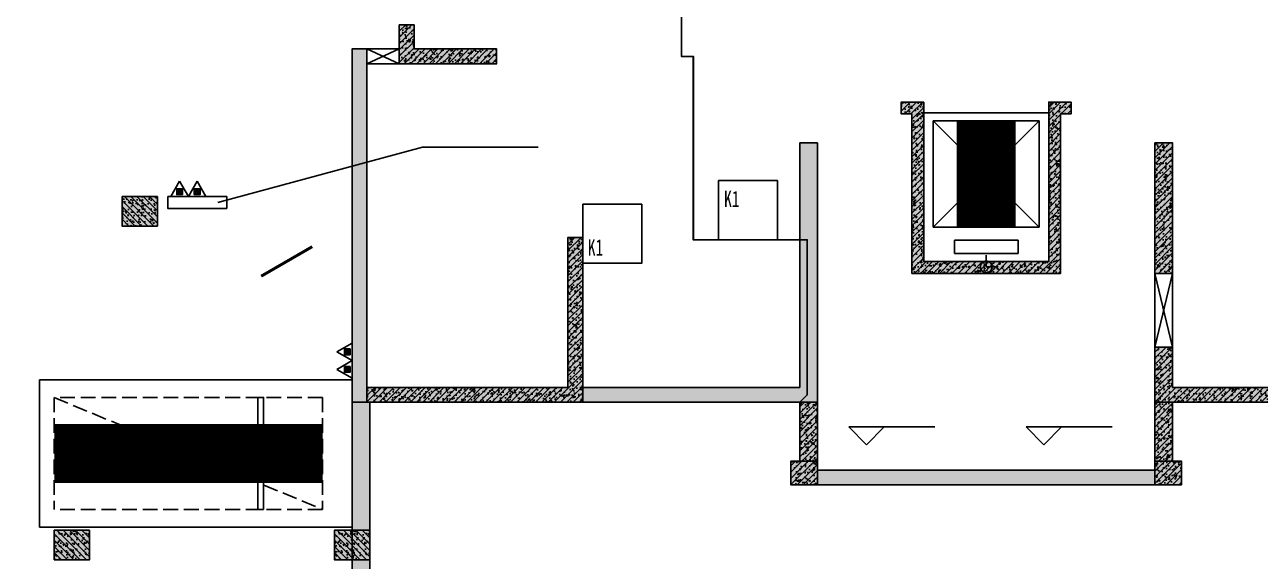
# Model space of a CAD drawing. Extents: x -1338203 to 1886333, y -783476 to 1038610.
# Drawn here: x 743207 to 764153, y 229554 to 238639 of the extents above; entities that cross this region are included whole.
import ezdxf

# ---------------------------------------------------------------- set-up
doc = ezdxf.new("R2010")
doc.units = 0
doc.header["$LTSCALE"] = 1000
doc.header["$MEASUREMENT"] = 0
doc.linetypes.add('A-001-平面B2$0$__DASH', pattern=[0.35, 0.25, -0.1])
for name, color, linetype in [('0A-P-PKNG-LINE', 9, 'Continuous'), ('A-001-人防参照B1$0$WINDOW', 4, 'Continuous'), ('A-001-车位参照B1$0$A-001-车位参照B1$0$0A-P-PKNG-CAR(A)', 43, 'Continuous'), ('A-05-平面B1$0$0A-A-SYMB-ELEV', 150, 'Continuous'), ('A-05-平面B1$0$0A-O-HOLE', 52, 'Continuous'), ('A-125-交通核B1(5#6#)$0$0A-E-EVTR', 2, 'Continuous'), ('A-125-交通核B1(5#6#)$0$0A-O-HOLE', 52, 'Continuous'), ('p-a-core', 1, 'Continuous'), ('p-a-regular', 5, 'Continuous'), ('S-05-墙柱B1_1$0$0S-CC-LINE', 52, 'Continuous'), ('S-05-墙柱B1_1$0$0S-CW-HATCH', 251, 'Continuous'), ('S-05-墙柱B1_1$0$0S-CW-HATCH-UP', 251, 'Continuous'), ('S-05-墙柱B1_1$0$0S-CW-LINE', 72, 'Continuous'), ('S-05-墙柱B1_1$0$0S-S-HOLE', 55, 'Continuous'), ('S001地下一墙柱$0$0S-CW-HATCH', 251, 'Continuous'), ('S001地下一墙柱$0$0S-CW-HATCH-UP', 251, 'Continuous'), ('S001地下一墙柱$0$0S-CW-LINE', 72, 'Continuous'), ('S001地下一墙柱$0$S001地下一墙柱$0$0S-CC-LINE', 52, 'Continuous'), ('S001地下一墙柱$0$S001地下一墙柱$0$0S-CW-HATCH', 251, 'Continuous'), ('S001地下一墙柱$0$S001地下一墙柱$0$0S-CW-HATCH-UP', 251, 'Continuous'), ('可见线', 7, 'Continuous'), ('负一层消火栓$0$0P-ACC-FH', 7, 'Continuous'), ('负一层消火栓$0$0P-DIM-FH', 3, 'Continuous'), ('负一层消火栓$0$0P-EQUIP-FH', 7, 'Continuous')]:
    doc.layers.add(name, color=color, linetype=linetype)
for name, color, linetype, plot in [('A-001-主楼相对位置参照$0$AAD-A-MARK', 6, 'Continuous', False), ('A-05-平面B1$0$AAD-A-MARK', 6, 'Continuous', False), ('A-125-交通核B1(5#6#)$0$AAD-A-MARK', 6, 'Continuous', False), ('A05-125-交通核文字编号B1$0$AAD-A-MARK', 6, 'Continuous', False), ('A05-125-交通核文字编号B1$0$AAD-A-XM', 6, 'Continuous', False), ('S-05-墙柱B1_1$0$AAD-A-MARK', 6, 'Continuous', False)]:
    doc.layers.add(name, color=color, linetype=linetype, plot=plot)
doc.styles.add('A05-125-交通核文字编号B1$0$AAD-TXT', font='aad-txt.shx', dxfattribs={"width": 0.7, "bigfont": 'aad-hztxt.shx'})
doc.styles.add('仿宋_GB2312', font='simfang.ttf', dxfattribs={"width": 0.7, "height": 4})
pattern_1 = [(45, (0, 0), (-53.033, 53.033), []), (50, (0, 0), (215.178, -18.8256), [22.5, -247.5]), (355, (0, 0), (-41.6254, 225.6576), [18, -198]), (100.4514, (17.93, -1.57), (173.553, 206.832), [19.122, -210.3426]), (46.1842, (0, 60), (320.1723, -49.656), [33.75, -371.25]), (96.6356, (26.68, 55.86), (280.399, 292.235), [28.683, -315.514]), (351.1842, (0, 60), (280.399, 292.236), [27, -297]), (21, (30, 45), (179.072, -120.7857), [22.5, -247.5]), (326, (30, 45), (72.9946, 217.545), [18, -198]), (71.4514, (44.92, 34.93), (252.0668, 96.759), [19.122, -210.3426]), (37.5, (0, 0), (3.64796, 99.86816), [0, -195.6, 0, -201, 0, -198.75]), (7.5, (0, 0), (78.9209, 118.3235), [0, -114.6, 0, -191.1, 0, -75.75]), (327.5, (-66.9, 0), (160.14673, -6.76646), [0, -75, 0, -234, 0, -310.5]), (317.5, (-96.9, 0), (174.9559, 30.0315), [0, -97.5, 0, -155.4, 0, -220.5])]
pattern_2 = [(315, (-15168.68, -101570.78), (53.033, 53.033), []), (320, (-15168.68, -101570.78), (-18.8256, -215.178), [22.5, -247.5]), (265, (-15168.68, -101570.78), (225.6576, 41.6254), [18, -198]), (10.4514, (-15170.25, -101588.7), (206.8319, -173.5528), [19.122, -210.3426]), (316.1842, (-15108.68, -101570.78), (-49.6557, -320.1723), [33.75, -371.25]), (6.6356, (-15112.8, -101597.46), (292.2354, -280.3988), [28.683, -315.514]), (261.1842, (-15108.68, -101570.78), (292.2356, -280.3986), [27, -297]), (291, (-15123.68, -101600.78), (-120.7857, -179.0721), [22.5, -247.5]), (236, (-15123.68, -101600.78), (217.545, -72.9946), [18, -198]), (341.4514, (-15133.74, -101615.7), (96.7591, -252.0668), [19.122, -210.3426]), (307.5, (-15168.68, -101570.78), (99.86816, -3.64796), [0, -195.6, 0, -201, 0, -198.75]), (277.5, (-15168.68, -101570.78), (118.3235, -78.92086), [0, -114.6, 0, -191.1, 0, -75.75]), (237.5, (-15168.68, -101503.88), (-6.76646, -160.14673), [0, -75, 0, -234, 0, -310.5]), (227.5, (-15168.68, -101473.88), (30.0315, -174.95585), [0, -97.5, 0, -155.4, 0, -220.5])]
pattern_3 = [(315, (-10418.69, -101570.78), (53.033, 53.033), []), (320, (-10418.69, -101570.78), (-18.8256, -215.178), [22.5, -247.5]), (265, (-10418.7, -101570.78), (225.6576, 41.6254), [18, -198]), (10.4514, (-10420.26, -101588.7), (206.8319, -173.5528), [19.122, -210.3426]), (316.1842, (-10358.7, -101570.78), (-49.6557, -320.1723), [33.75, -371.25]), (6.6356, (-10362.83, -101597.46), (292.2354, -280.3988), [28.683, -315.514]), (261.1842, (-10358.7, -101570.78), (292.2356, -280.3986), [27, -297]), (291, (-10373.69, -101600.78), (-120.7857, -179.0721), [22.5, -247.5]), (236, (-10373.7, -101600.78), (217.545, -72.9946), [18, -198]), (341.4514, (-10383.76, -101615.7), (96.7591, -252.0668), [19.122, -210.3426]), (307.5, (-10418.69, -101570.78), (99.86816, -3.64796), [0, -195.6, 0, -201, 0, -198.75]), (277.5, (-10418.69, -101570.78), (118.3235, -78.92086), [0, -114.6, 0, -191.1, 0, -75.75]), (237.5, (-10418.69, -101503.88), (-6.76646, -160.14673), [0, -75, 0, -234, 0, -310.5]), (227.5, (-10418.69, -101473.88), (30.0315, -174.95585), [0, -97.5, 0, -155.4, 0, -220.5])]
pattern_4 = [(315, (-6916.95, -95919.664), (53.033, 53.033), []), (320, (-6916.95, -95919.66), (-18.8256, -215.1781), [22.5, -247.5]), (265, (-6916.95, -95919.66), (225.6576, 41.6254), [18, -198]), (10.4514, (-6918.52, -95937.6), (206.8319, -173.5528), [19.122, -210.3426]), (316.1842, (-6856.95, -95919.66), (-49.6557, -320.1723), [33.75, -371.25]), (6.6356, (-6861.1, -95946.35), (292.2354, -280.3988), [28.683, -315.514]), (261.1842, (-6856.95, -95919.66), (292.2356, -280.3986), [27, -297]), (291, (-6871.95, -95949.66), (-120.7857, -179.0721), [22.5, -247.5]), (236, (-6871.95, -95949.66), (217.545, -72.9946), [18, -198]), (341.4514, (-6882.02, -95964.59), (96.7591, -252.0668), [19.122, -210.3426]), (307.5, (-6916.95, -95919.664), (99.86816, -3.64796), [0, -195.6, 0, -201, 0, -198.75]), (277.5, (-6916.95, -95919.66), (118.3235, -78.92086), [0, -114.6, 0, -191.1, 0, -75.75]), (237.5, (-6916.95, -95852.764), (-6.76646, -160.14673), [0, -75, 0, -234, 0, -310.5]), (227.5, (-6916.95, -95822.76), (30.0315, -174.95585), [0, -97.5, 0, -155.4, 0, -220.5])]
pattern_5 = [(45, (0, 0), (-168.38, 168.38), []), (45, (112.25, 0), (-168.38, 168.38), [])]

# ---------------------------------------------------------------- blocks, each defined once
blk = doc.blocks.new('A-001-人防参照B1')
at = {"layer": 'A-001-人防参照B1$0$WINDOW', "const_width": 50}
blk.add_lwpolyline([(-19150, -72508), (-18284, -72008)], dxfattribs=at)
blk = doc.blocks.new('S-05-墙柱B1_1')
at = {"layer": 'S-05-墙柱B1_1$0$0S-CW-HATCH'}
h = blk.add_hatch(color=256, dxfattribs=at)
h.dxf.hatch_style = 1
h.paths.add_polyline_path([(-9950, 4100), (-9700, 4100), (-9700, 3690), (-8300, 3690), (-8300, 3440), (-9950, 3440)])
h = blk.add_hatch(color=256, dxfattribs=at)
h.dxf.hatch_style = 1
h.paths.add_polyline_path([(-10750, -2290), (-10750, 3690), (-10500, 3690), (-10500, 3690), (-10500, 3440), (-10500, 3440), (-10500, -2290)])
h = blk.add_hatch(color=256, dxfattribs=at)
h.dxf.hatch_style = 1
h.paths.add_polyline_path([(-1060, 2790), (-1440, 2790), (-1440, 2590), (-1260, 2590), (-1260, -110), (1260, -110), (1260, 2590), (1440, 2590), (1440, 2790), (1060, 2790), (1060, 90), (-1060, 90)])
h = blk.add_hatch(color=256, dxfattribs=at)
h.dxf.hatch_style = 1
h.paths.add_polyline_path([(-3160, -2040), (-6840, -2040), (-6840, -2290), (-2860, -2290), (-2860, 2100), (-3160, 2100)])
h = blk.add_hatch(color=256, dxfattribs=at)
h.dxf.hatch_style = 1
h.paths.add_polyline_path([(2860, 2100), (3160, 2100), (3160, -110), (2860, -110)])
h = blk.add_hatch(color=256, dxfattribs=at)
h.dxf.hatch_style = 1
h.paths.add_polyline_path([(-7090, -2040), (-10500, -2040), (-10500, -2290), (-6840, -2290), (-6840, 500), (-7090, 500)])
h = blk.add_hatch(color=256, dxfattribs=at)
h.dxf.hatch_style = 1
h.paths.add_polyline_path([(2860, -2290), (6890, -2290), (6890, -2040), (3160, -2040), (3160, -1360), (2860, -1360)])
h = blk.add_hatch(color=256, dxfattribs=at)
h.dxf.hatch_style = 1
h.paths.add_polyline_path([(-2860, -2290), (-3160, -2290), (-3160, -3290), (-2860, -3290)])
h = blk.add_hatch(color=256, dxfattribs=at)
h.dxf.hatch_style = 1
h.paths.add_polyline_path([(2860, -2290), (3160, -2290), (3160, -3290), (2860, -3290)])
h = blk.add_hatch(color=256, dxfattribs=at)
h.dxf.hatch_style = 1
h.paths.add_polyline_path([(-2860, -3290), (-3310, -3290), (-3310, -3690), (-2860, -3690)])
h = blk.add_hatch(color=256, dxfattribs=at)
h.dxf.hatch_style = 1
h.paths.add_polyline_path([(3310, -3290), (2860, -3290), (2860, -3690), (3310, -3690)])
h = blk.add_hatch(color=256, dxfattribs=at)
h.dxf.hatch_style = 1
h.paths.add_polyline_path([(-2860, -3690), (2860, -3690), (2860, -3440), (-2860, -3440)])
at = {"layer": 'S-05-墙柱B1_1$0$0S-CW-HATCH-UP'}
h = blk.add_hatch(dxfattribs=at)
h.set_pattern_fill('钢筋混凝土', color=256, scale=30)
h.set_pattern_definition([(45, (0, 0), (-53.033, 53.033), []), (50, (0, 0), (215.178, -18.8256), [22.5, -247.5]), (355, (0, 0), (-41.6254, 225.6576), [18, -198]), (100.4514, (17.93, -1.57), (173.553, 206.832), [19.122, -210.3426]), (46.1842, (0, 60), (320.172, -49.656), [33.75, -371.25]), (96.6356, (26.68, 55.86), (280.399, 292.235), [28.683, -315.514]), (351.1842, (0, 60), (280.399, 292.236), [27, -297]), (21, (30, 45), (179.072, -120.7857), [22.5, -247.5]), (326, (30, 45), (72.9946, 217.545), [18, -198]), (71.4514, (44.92, 34.93), (252.0668, 96.759), [19.122, -210.3426]), (37.5, (0, 0), (3.64796, 99.86816), [0, -195.6, 0, -201, 0, -198.75]), (7.5, (0, 0), (78.9209, 118.3235), [0, -114.6, 0, -191.1, 0, -75.75]), (327.5, (-66.9, 0), (160.14673, -6.76646), [0, -75, 0, -234, 0, -310.5]), (317.5, (-96.9, 0), (174.9559, 30.0315), [0, -97.5, 0, -155.4, 0, -220.5])])
h.paths.add_polyline_path([(-9950, 4100), (-9700, 4100), (-9700, 3690), (-8300, 3690), (-8300, 3440), (-9950, 3440)])
h = blk.add_hatch(dxfattribs=at)
h.set_pattern_fill('钢筋混凝土', color=256, scale=30)
h.set_pattern_definition(pattern_1)
h.paths.add_polyline_path([(-10750, -2290), (-10750, 3690), (-10500, 3690), (-10500, 3690), (-10500, 3440), (-10500, 3440), (-10500, -2290)])
h = blk.add_hatch(dxfattribs=at)
h.set_pattern_fill('钢筋混凝土', color=256, scale=30)
h.set_pattern_definition(pattern_1)
h.paths.add_polyline_path([(-1060, 2790), (-1440, 2790), (-1440, 2590), (-1260, 2590), (-1260, -110), (1260, -110), (1260, 2590), (1440, 2590), (1440, 2790), (1060, 2790), (1060, 90), (-1060, 90)])
h = blk.add_hatch(dxfattribs=at)
h.set_pattern_fill('钢筋混凝土', color=256, scale=30)
h.set_pattern_definition(pattern_1)
h.paths.add_polyline_path([(-3160, -2040), (-6840, -2040), (-6840, -2290), (-2860, -2290), (-2860, 2100), (-3160, 2100)])
h = blk.add_hatch(dxfattribs=at)
h.set_pattern_fill('钢筋混凝土', color=256, scale=30)
h.set_pattern_definition([(45, (-3980472.66, 636368.834), (-53.0330086, 53.0330086), []), (50, (-3980472.66, 636368.83), (215.178055, -18.8256405), [22.5, -247.5]), (355, (-3980472.66, 636368.83), (-41.6254, 225.65764), [18, -198]), (100.4514, (-3980454.73, 636367.27), (173.552815, 206.831863), [19.122057, -210.342634]), (46.1842, (-3980472.66, 636428.83), (320.172315, -49.655704), [33.75, -371.25]), (96.6356, (-3980445.98, 636424.7), (280.398812, 292.235361), [28.683086, -315.5139]), (351.1842, (-3980472.66, 636428.83), (280.398584, 292.23558), [27, -297]), (21, (-3980442.66, 636413.83), (179.072116, -120.785667), [22.5, -247.5]), (326, (-3980442.66, 636413.83), (72.9946, 217.545014), [18, -198]), (71.4514, (-3980427.74, 636403.77), (252.066789, 96.759149), [19.122057, -210.342634]), (37.5, (-3980472.66, 636368.834), (3.6479566, 99.8681561), [0, -195.6, 0, -201, 0, -198.75]), (7.5, (-3980472.66, 636368.83), (78.9208612, 118.3235136), [0, -114.6, 0, -191.1, 0, -75.75]), (327.5, (-3980539.56, 636368.834), (160.1467309, -6.7664615), [0, -75, 0, -234, 0, -310.5]), (317.5, (-3980569.56, 636368.83), (174.955851, 30.0314947), [0, -97.5, 0, -155.4, 0, -220.5])])
h.paths.add_polyline_path([(2860, 2100), (3160, 2100), (3160, -110), (2860, -110)])
h = blk.add_hatch(dxfattribs=at)
h.set_pattern_fill('钢筋混凝土', color=256, scale=30)
h.set_pattern_definition(pattern_1)
h.paths.add_polyline_path([(-7090, -2040), (-10500, -2040), (-10500, -2290), (-6840, -2290), (-6840, 500), (-7090, 500)])
h = blk.add_hatch(dxfattribs=at)
h.set_pattern_fill('钢筋混凝土', color=256, scale=30)
h.set_pattern_definition(pattern_1)
h.paths.add_polyline_path([(2860, -2290), (6890, -2290), (6890, -2040), (3160, -2040), (3160, -1360), (2860, -1360)])
h = blk.add_hatch(dxfattribs=at)
h.set_pattern_fill('钢筋混凝土', color=256, scale=30)
h.set_pattern_definition(pattern_1)
h.paths.add_polyline_path([(-2860, -2290), (-3160, -2290), (-3160, -3290), (-2860, -3290)])
h = blk.add_hatch(dxfattribs=at)
h.set_pattern_fill('钢筋混凝土', color=256, scale=30)
h.set_pattern_definition(pattern_1)
h.paths.add_polyline_path([(2860, -2290), (3160, -2290), (3160, -3290), (2860, -3290)])
h = blk.add_hatch(dxfattribs=at)
h.set_pattern_fill('钢筋混凝土', color=256, scale=30)
h.set_pattern_definition(pattern_1)
h.paths.add_polyline_path([(-2860, -3290), (-3310, -3290), (-3310, -3690), (-2860, -3690)])
h = blk.add_hatch(dxfattribs=at)
h.set_pattern_fill('钢筋混凝土', color=256, scale=30)
h.set_pattern_definition(pattern_1)
h.paths.add_polyline_path([(3310, -3290), (2860, -3290), (2860, -3690), (3310, -3690)])
h = blk.add_hatch(dxfattribs=at)
h.set_pattern_fill('钢筋混凝土', color=256, scale=30)
h.set_pattern_definition(pattern_1)
h.paths.add_polyline_path([(-2860, -3690), (2860, -3690), (2860, -3440), (-2860, -3440)])
at = {"layer": 'S-05-墙柱B1_1$0$0S-CC-LINE'}
for points in [[(-2860, -3290), (-3310, -3290), (-3310, -3690), (-2860, -3690)], [(3310, -3290), (2860, -3290), (2860, -3690), (3310, -3690)]]:
    blk.add_lwpolyline(points, close=True, dxfattribs=at)
at = {"layer": 'S-05-墙柱B1_1$0$0S-CW-LINE', "flags": 128}
blk.add_lwpolyline([(-9950, 4100), (-9700, 4100), (-9700, 3690), (-8300, 3690), (-8300, 3440), (-8300, 3440), (-9950, 3440)], close=True, dxfattribs=at)
at = {"layer": 'S-05-墙柱B1_1$0$0S-CW-LINE'}
for points in [[(-10750, -2290), (-10750, 3690), (-10500, 3690), (-10500, 3690), (-10500, 3440), (-10500, 3440), (-10500, -2290)], [(-1060, 2790), (-1440, 2790), (-1440, 2590), (-1260, 2590), (-1260, -110), (1260, -110), (1260, 2590), (1440, 2590), (1440, 2790), (1060, 2790), (1060, 90), (-1060, 90)], [(-3160, -2040), (-6840, -2040), (-6840, -2290), (-2860, -2290), (-2860, 2100), (-3160, 2100)], [(2860, 2100), (3160, 2100), (3160, -110), (2860, -110)], [(-7090, -2040), (-10500, -2040), (-10500, -2290), (-6840, -2290), (-6840, 500), (-7090, 500)], [(2860, -2290), (6890, -2290), (6890, -2040), (3160, -2040), (3160, -1360), (2860, -1360)], [(-2860, -2290), (-3160, -2290), (-3160, -3290), (-2860, -3290)], [(2860, -2290), (3160, -2290), (3160, -3290), (2860, -3290)], [(-2860, -3690), (2860, -3690), (2860, -3440), (-2860, -3440)]]:
    blk.add_lwpolyline(points, close=True, dxfattribs=at)
at = {"layer": 'S-05-墙柱B1_1$0$0S-S-HOLE'}
for points in [[(-9950, 3690), (-10500, 3690), (-10500, 3440), (-9950, 3440)], [(2860, -110), (3160, -110), (3160, -1360), (2860, -1360)]]:
    blk.add_lwpolyline(points, close=True, dxfattribs=at)
for points in [[(-9950, 3690), (-10500, 3440)], [(-9950, 3440), (-10500, 3690)], [(3160, -110), (2860, -1360)], [(3160, -1360), (2860, -110)]]:
    blk.add_lwpolyline(points, dxfattribs=at)
at = {"layer": 'S-05-墙柱B1_1$0$AAD-A-MARK'}
for q in [(0, 200), (200, 0)]:
    blk.add_line((0, 0), q, dxfattribs=at)
blk.add_circle((0, 0), 100, dxfattribs=at)
blk = doc.blocks.new('S001地下一墙柱')
at = {"layer": 'S001地下一墙柱$0$0S-CW-HATCH'}
h = blk.add_hatch(color=256, dxfattribs=at)
h.dxf.hatch_style = 1
h.paths.add_polyline_path([(-17309, -74640), (-17309, -99060), (34241, -99060), (34241, -105249), (33841, -105249), (33841, -99360), (-17609, -99360), (-17609, -74640)])
at = {"layer": 'S001地下一墙柱$0$0S-CW-HATCH-UP'}
h = blk.add_hatch(dxfattribs=at)
h.set_pattern_fill('钢筋混凝土', color=256, scale=30)
h.set_pattern_definition([(45, (-10063346.176, -927328.15), (-53.0330086, 53.0330086), []), (50, (-10063346.18, -927328.15), (215.1780548, -18.8256405), [22.5, -247.5]), (355, (-10063346.18, -927328.15), (-41.6254, 225.65764), [18, -198]), (100.4514, (-10063328.24, -927329.72), (173.5528145, 206.8318626), [19.122057, -210.3426336]), (46.1842, (-10063346.18, -927268.15), (320.1723146, -49.655704), [33.75, -371.25]), (96.6356, (-10063319.5, -927272.3), (280.398812, 292.235361), [28.683086, -315.5139]), (351.1842, (-10063346.18, -927268.15), (280.398584, 292.23558), [27, -297]), (21, (-10063316.18, -927283.15), (179.0721156, -120.7856672), [22.5, -247.5]), (326, (-10063316.18, -927283.15), (72.9945996, 217.5450135), [18, -198]), (71.4514, (-10063301.25, -927293.21), (252.0667886, 96.759149), [19.122057, -210.3426336]), (37.5, (-10063346.176, -927328.15), (3.6479566, 99.86815615), [0, -195.6, 0, -201, 0, -198.75]), (7.5, (-10063346.18, -927328.15), (78.9208612, 118.3235136), [0, -114.6, 0, -191.1, 0, -75.75]), (327.5, (-10063413.076, -927328.15), (160.14673085, -6.7664615), [0, -75, 0, -234, 0, -310.5]), (317.5, (-10063443.08, -927328.15), (174.9558508, 30.0314947), [0, -97.5, 0, -155.4, 0, -220.5])])
h.paths.add_polyline_path([(-17309, -74640), (-17309, -99060), (34241, -99060), (34241, -105249), (33841, -105249), (33841, -99360), (-17609, -99360), (-17609, -74640)])
at = {"layer": 'S001地下一墙柱$0$S001地下一墙柱$0$0S-CW-HATCH'}
h = blk.add_hatch(color=256, dxfattribs=at)
h.dxf.hatch_style = 1
h.paths.add_polyline_path([(-21509, -71159), (-21509, -71659), (-20909, -71659), (-20909, -71159)])
h = blk.add_hatch(color=256, dxfattribs=at)
h.dxf.hatch_style = 1
h.paths.add_polyline_path([(-21509, -71159), (-21509, -71659), (-20909, -71659), (-20909, -71159)])
h = blk.add_hatch(color=256, dxfattribs=at)
h.dxf.hatch_style = 1
h.paths.add_polyline_path([(-22059, -76810), (-22059, -77310), (-22659, -77310), (-22659, -76810)])
h = blk.add_hatch(color=256, dxfattribs=at)
h.dxf.hatch_style = 1
h.paths.add_polyline_path([(-22059, -76810), (-22059, -77310), (-22659, -77310), (-22659, -76810)])
h = blk.add_hatch(color=256, dxfattribs=at)
h.dxf.hatch_style = 1
h.paths.add_polyline_path([(-17309, -76810), (-17309, -77310), (-17909, -77310), (-17909, -76810)])
h = blk.add_hatch(color=256, dxfattribs=at)
h.dxf.hatch_style = 1
h.paths.add_polyline_path([(-17309, -76810), (-17309, -77310), (-17909, -77310), (-17909, -76810)])
at = {"layer": 'S001地下一墙柱$0$S001地下一墙柱$0$0S-CW-HATCH-UP'}
h = blk.add_hatch(dxfattribs=at)
h.set_pattern_fill('钢筋混凝土', color=256, scale=30, angle=-90)
h.set_pattern_definition(pattern_4)
h.paths.add_polyline_path([(-21509, -71159), (-21509, -71659), (-20909, -71659), (-20909, -71159)])
h = blk.add_hatch(dxfattribs=at)
h.set_pattern_fill('钢筋混凝土', color=256, scale=30, angle=-90)
h.set_pattern_definition(pattern_4)
h.paths.add_polyline_path([(-21509, -71159), (-21509, -71659), (-20909, -71659), (-20909, -71159)])
h = blk.add_hatch(dxfattribs=at)
h.set_pattern_fill('钢筋混凝土', color=256, scale=30, angle=-90)
h.set_pattern_definition(pattern_2)
h.paths.add_polyline_path([(-22059, -76810), (-22059, -77310), (-22659, -77310), (-22659, -76810)])
h = blk.add_hatch(dxfattribs=at)
h.set_pattern_fill('钢筋混凝土', color=256, scale=30, angle=-90)
h.set_pattern_definition(pattern_2)
h.paths.add_polyline_path([(-22059, -76810), (-22059, -77310), (-22659, -77310), (-22659, -76810)])
h = blk.add_hatch(dxfattribs=at)
h.set_pattern_fill('钢筋混凝土', color=256, scale=30, angle=-90)
h.set_pattern_definition(pattern_3)
h.paths.add_polyline_path([(-17309, -76810), (-17309, -77310), (-17909, -77310), (-17909, -76810)])
h = blk.add_hatch(dxfattribs=at)
h.set_pattern_fill('钢筋混凝土', color=256, scale=30, angle=-90)
h.set_pattern_definition(pattern_3)
h.paths.add_polyline_path([(-17309, -76810), (-17309, -77310), (-17909, -77310), (-17909, -76810)])
at = {"layer": 'S001地下一墙柱$0$0S-CW-LINE', "elevation": 0, "flags": 128}
blk.add_lwpolyline([(-17309, -74640), (-17309, -99060), (34241, -99060), (34241, -105249), (33841, -105249), (33841, -99360), (-17609, -99360), (-17609, -74640)], close=True, dxfattribs=at)
at = {"layer": 'S001地下一墙柱$0$S001地下一墙柱$0$0S-CC-LINE', "elevation": 0}
blk.add_lwpolyline([(-21509, -71159), (-21509, -71659), (-20909, -71659), (-20909, -71159)], close=True, dxfattribs=at)
blk.add_lwpolyline([(-21509, -71159), (-21509, -71659), (-20909, -71659), (-20909, -71159)], close=True, dxfattribs=at)
at = {"layer": 'S001地下一墙柱$0$S001地下一墙柱$0$0S-CC-LINE'}
for points in [[(-22059, -76810), (-22059, -77310), (-22659, -77310), (-22659, -76810)], [(-22059, -76810), (-22059, -77310), (-22659, -77310), (-22659, -76810)], [(-17309, -76810), (-17309, -77310), (-17909, -77310), (-17909, -76810)], [(-17309, -76810), (-17309, -77310), (-17909, -77310), (-17909, -76810)]]:
    blk.add_lwpolyline(points, close=True, dxfattribs=at)
at = {"ltscale": 0.002}
blk.add_blockref('S-05-墙柱B1_1', (-6859, -72350), dxfattribs=at)
blk = doc.blocks.new('负一层消火栓$0$$TwtSys$00000546')
h = blk.add_hatch()
h.set_pattern_fill('ANSI31', color=256, scale=200, style=0)
h.set_pattern_definition([(45, (-38543.802, -6670.83), (-17.67767, 17.67767), [])])
h.paths.add_polyline_path([(-65, 174), (65, 174), (65, 44), (-65, 44)])
for points in [[(0, 344), (-198, 0), (198, 0)], [(-65, 174), (65, 174), (65, 44), (-65, 44)]]:
    blk.add_lwpolyline(points, close=True)
blk = doc.blocks.new('负一层消火栓')
at = {"layer": '负一层消火栓$0$0P-ACC-FH'}
blk.add_lwpolyline([(-20734, -71159), (-20734, -71359), (-19734, -71359), (-19734, -71159)], close=True, dxfattribs=at)
at = {"layer": '负一层消火栓$0$0P-DIM-FH'}
for p, q in [((-19884, -71259, 800), (-16415, -70323, 800)), ((-16415, -70323, 800), (-14453, -70323, 800))]:
    blk.add_line(p, q, dxfattribs=at)
at = {"layer": '负一层消火栓$0$0P-EQUIP-FH', "xscale": -0.75, "yscale": 0.75, "zscale": 0.75}
for p in [(-20533, -71159, 800), (-20235, -71159, 800)]:
    blk.add_blockref('负一层消火栓$0$$TwtSys$00000546', p, dxfattribs=at)
at = {"layer": '负一层消火栓$0$0P-EQUIP-FH', "xscale": -0.7500000000000013, "yscale": 0.7500000000000013, "zscale": 0.75, "rotation": 90}
for p in [(-17609, -73789), (-17609, -74086)]:
    blk.add_blockref('负一层消火栓$0$$TwtSys$00000546', p, dxfattribs=at)
blk = doc.blocks.new('JSK')
at = {"layer": '可见线', "color": 1, "elevation": -83150}
for points in [[(197636, -58780), (198636, -58780), (198636, -59780), (197636, -59780)], [(195336, -59180), (196336, -59180), (196336, -60180), (195336, -60180)]]:
    blk.add_lwpolyline(points, close=True, dxfattribs=at)
at = {"layer": '可见线', "color": 1, "style": '仿宋_GB2312', "width": 0.7}
for p in [(197732, -59228, -83150), (195421, -60049, -83150)]:
    blk.add_text('K1', height=275.7, dxfattribs=at).set_placement(p)
blk = doc.blocks.new('A-001-车位参照B1$0$A-001-车位参照B1$0$A-001-车位参照B1$0$ddd')
for p, q in [((0, 2500), (5300, 2500)), ((0, 2500), (0, 0)), ((5300, 2500), (5300, 0)), ((0, 0), (5300, 0))]:
    blk.add_line(p, q)
at = {"linetype": 'A-001-平面B2$0$__DASH'}
for p, q in [((500, 2200), (500, 300)), ((500, 2200), (5050, 2200)), ((5050, 2200), (5050, 300)), ((500, 300), (5050, 300))]:
    blk.add_line(p, q, dxfattribs=at)
blk.add_lwpolyline([(5050, 2200), (500, 300)], dxfattribs=at)
blk.add_lwpolyline([(1500, 300), (1500, 2200), (1600, 2200), (1600, 300)], close=True)
at = {"layer": 'p-a-regular', "ltscale": 0.002, "const_width": 1000}
blk.add_lwpolyline([(500, 1250), (5050, 1250)], dxfattribs=at)
blk = doc.blocks.new('A-001-主楼相对位置参照')
at = {"layer": 'A-001-主楼相对位置参照$0$AAD-A-MARK'}
blk.add_lwpolyline([(-7919, -72260), (-5799, -72260), (-5799, -69740), (-7919, -69740)], close=True, dxfattribs=at)
blk = doc.blocks.new('A-125-交通核B1(5#6#)')
h = blk.add_hatch()
h.set_pattern_fill('ANSI32', color=256, scale=50)
h.set_pattern_definition(pattern_5)
h.paths.add_polyline_path([(1360, 4310), (1260, 4310), (1260, 5190), (1710, 5190), (1710, 5490), (1810, 5490), (1810, 5090), (1360, 5090)])
h = blk.add_hatch()
h.set_pattern_fill('ANSI32', color=256, scale=50)
h.set_pattern_definition(pattern_5)
h.paths.add_polyline_path([(-1713, 5250), (-1810, 5250), (-1810, 4310), (-1713, 4310)])
for points in [[(1360, 4310), (1260, 4310), (1260, 5190), (1710, 5190), (1710, 5490), (1810, 5490), (1810, 5090), (1360, 5090)], [(-1713, 5250), (-1810, 5250), (-1810, 4310), (-1713, 4310)]]:
    blk.add_lwpolyline(points, close=True)
at = {"layer": 'A-125-交通核B1(5#6#)$0$0A-E-EVTR'}
for p, q in [((900, 2475), (-900, 2475)), ((-900, 2475), (-900, 675)), ((900, 675), (-900, 2475)), ((900, 2475), (-900, 675)), ((900, 675), (900, 2475)), ((-900, 675), (900, 675)), ((540, 450), (-540, 450)), ((-540, 450), (-540, 225)), ((540, 225), (540, 450)), ((-540, 225), (540, 225))]:
    blk.add_line(p, q, dxfattribs=at)
at = {"layer": 'A-125-交通核B1(5#6#)$0$0A-O-HOLE', "flags": 128}
blk.add_lwpolyline([(-1710, 5350), (-1593, 8294), (-1090, 8490)], dxfattribs=at)
at = {"layer": 'A-125-交通核B1(5#6#)$0$AAD-A-MARK'}
for q in [(0, 200), (200, 0)]:
    blk.add_line((0, 0), q, dxfattribs=at)
blk.add_circle((0, 0), 100, dxfattribs=at)
blk = doc.blocks.new('A05-125-交通核文字编号B1')
at = {"layer": 'A05-125-交通核文字编号B1$0$AAD-A-MARK'}
for q in [(0, 200), (200, 0)]:
    blk.add_line((0, 0), q, dxfattribs=at)
blk.add_circle((0, 0), 100, dxfattribs=at)
at = {"layer": 'A05-125-交通核文字编号B1$0$AAD-A-XM', "style": 'A05-125-交通核文字编号B1$0$AAD-TXT'}
blk.add_text('A05-125-交通核文字编号B1', height=350, dxfattribs=at).set_placement((-310, 4407))

msp = doc.modelspace()

# ---------------------------------------------------------------- linework, layer by layer
at = {"color": 3, "flags": 128}
for points in [[(777646.6, 232249.1), (762666.6, 232249.1), (762666.6, 231249.1), (762816.6, 231249.1), (762816.6, 230849.1), (756196.6, 230849.1), (756196.6, 231249.1), (756346.6, 231249.1), (756346.6, 232249.4), (756471.3, 232374.2), (756471.3, 234999.1), (754541.3, 234999.1), (754541.3, 238104.1), (754341.3, 238104.1), (754341.3, 243229.1), (758346.8, 243229.1), (758346.3, 245699.1), (761466.3, 245699.1), (761466.6, 243229.1), (764341.3, 243229.1)], [(777646.9, 232245.6), (762666.9, 232245.6), (762666.9, 231245.6), (762816.9, 231245.6), (762816.9, 230845.6), (756196.9, 230845.6), (756196.9, 231245.6), (756346.9, 231245.6), (756346.9, 232245.9), (756471.6, 232370.7), (756471.6, 234995.6), (754541.6, 234995.6), (754541.6, 238100.6), (754341.6, 238100.6), (754341.6, 243225.6), (758347.1, 243225.6), (758346.6, 245695.6), (761466.6, 245695.6), (761466.9, 243225.6), (764341.6, 243225.6)]]:
    msp.add_lwpolyline(points, dxfattribs=at)
at = {"layer": 'A-05-平面B1$0$0A-A-SYMB-ELEV'}
for p, q in [((757475.4, 231527.9), (757175.4, 231827.9)), ((757175.4, 231827.9), (758634, 231827.9)), ((757475.4, 231527.9), (757775.4, 231827.9)), ((760483.3, 231527.9), (760183.3, 231827.9)), ((760183.3, 231827.9), (761641.9, 231827.9)), ((760483.3, 231527.9), (760783.3, 231827.9))]:
    msp.add_line(p, q, dxfattribs=at)
at = {"layer": 'A-05-平面B1$0$0A-O-HOLE', "flags": 128}
msp.add_lwpolyline([(762366.6, 234429.1), (762666.6, 234429.1), (762666.6, 233179.1), (762366.6, 233179.1)], close=True, dxfattribs=at)
for points in [[(762366.6, 234429.1), (762666.6, 233179.1)], [(762366.6, 233179.1), (762666.6, 234429.1)]]:
    msp.add_lwpolyline(points, dxfattribs=at)
at = {"layer": 'A-05-平面B1$0$AAD-A-MARK'}
for q in [(759506.6, 234739.1), (759506.6, 234739.1), (759506.6, 234739.1), (759706.6, 234539.1), (759706.6, 234539.1), (759706.6, 234539.1)]:
    msp.add_line((759506.6, 234539.1), q, dxfattribs=at)
msp.add_circle((759506.6, 234539.1), 100, dxfattribs=at)
msp.add_circle((759506.6, 234539.1), 100, dxfattribs=at)
msp.add_circle((759506.6, 234539.1), 100, dxfattribs=at)
at = {"layer": 'p-a-core', "ltscale": 0.002, "const_width": 1000}
msp.add_lwpolyline([(759506.6, 237014.1), (759506.6, 235214.1)], dxfattribs=at)

# ---------------------------------------------------------------- block references
at = {"ltscale": 0.002}
for name in ['S001地下一墙柱', 'A-001-主楼相对位置参照', '负一层消火栓']:
    msp.add_blockref(name, (766365.4, 306889.1), dxfattribs=at)
for name, p in [('A-001-人防参照B1', (766365.4, 306889.1)), ('A-125-交通核B1(5#6#)', (759506.6, 234539.1)), ('A05-125-交通核文字编号B1', (759506.6, 234539.1))]:
    msp.add_blockref(name, p)
at = {"layer": '0A-P-PKNG-LINE'}
msp.add_blockref('JSK', (557330.7, 294779.4, 83150), dxfattribs=at)
at = {"layer": 'A-001-车位参照B1$0$A-001-车位参照B1$0$0A-P-PKNG-CAR(A)', "linetype": 'Continuous', "xscale": -1, "rotation": 359.9972764593934}
msp.add_blockref('A-001-车位参照B1$0$A-001-车位参照B1$0$A-001-车位参照B1$0$ddd', (748756.8, 230128.8), dxfattribs=at)

doc.saveas('drawing.dxf')
